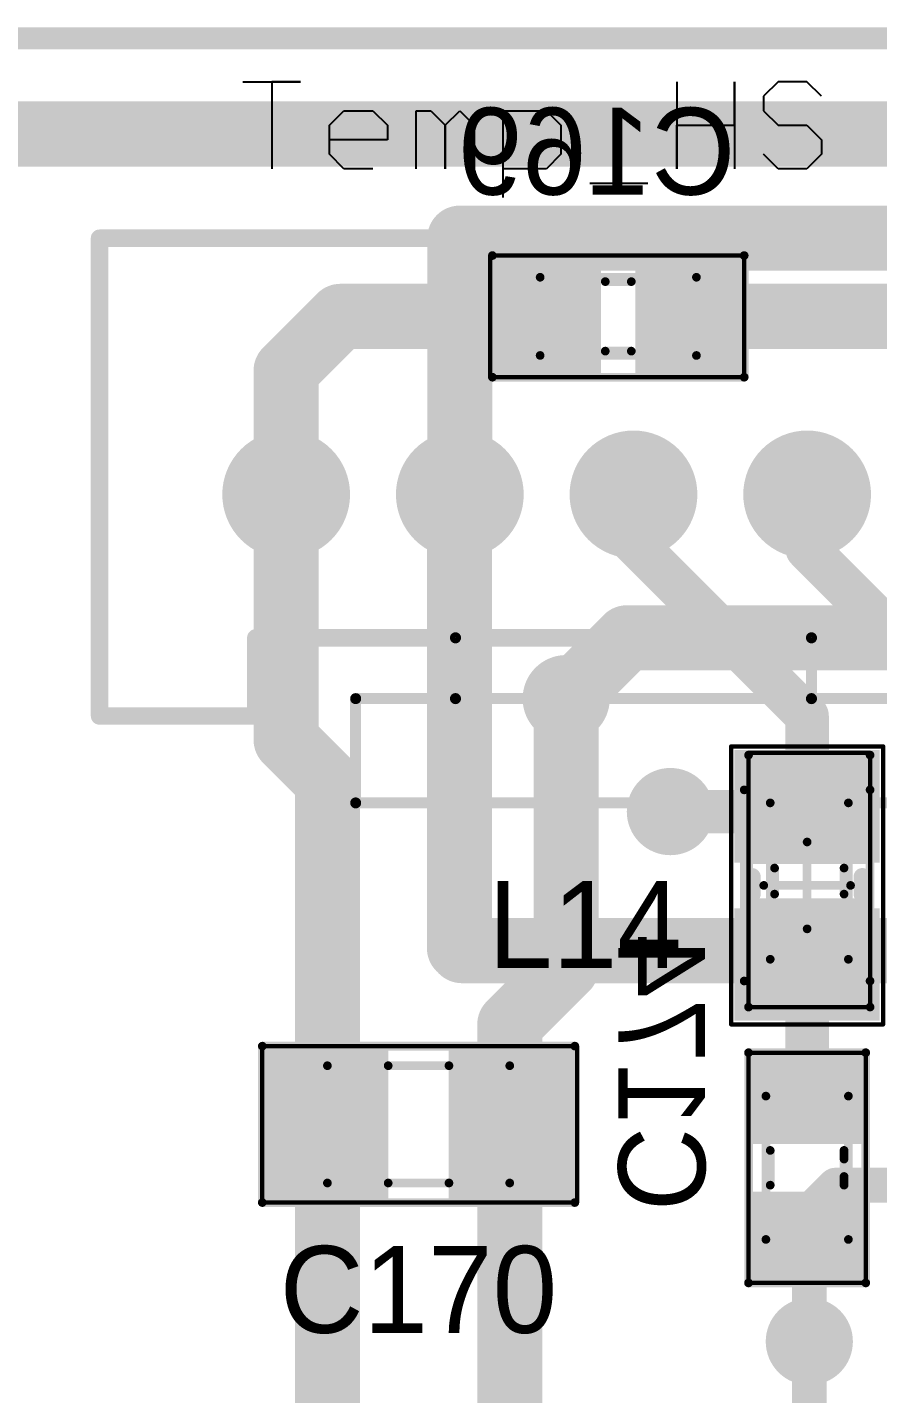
# Model space of a CAD drawing. Header units: millimetres. Extents: x 29 to 180, y 30 to 200.
# Drawn here: x 99.09 to 108.89, y 184.4 to 200.13 of the extents above; entities that cross this region are included whole.
import ezdxf

# ---------------------------------------------------------------- set-up
doc = ezdxf.new("R2010")
doc.units = ezdxf.units.MM
for name, color, linetype in [('BottomLayer', 5, 'Continuous'), ('BottomOverlay', 54, 'Continuous'), ('BottomPaste', 16, 'Continuous'), ('BottomSolder', 6, 'Continuous'), ('Mechanical1', 6, 'Continuous'), ('Mechanical13', 56, 'Continuous'), ('Mechanical15', 56, 'Continuous'), ('MultiLayer', 9, 'Continuous'), ('PadHoleLayer', 156, 'Continuous'), ('TopLayer', 1, 'Continuous'), ('TopOverlay', 2, 'Continuous'), ('TopPaste', 8, 'Continuous'), ('TopSolder', 216, 'Continuous'), ('ViaHoleLayer', 16, 'Continuous')]:
    doc.layers.add(name, color=color, linetype=linetype)

# ---------------------------------------------------------------- blocks, each defined once
blk = doc.blocks.new('SMD_C_0603_B_500')
at = {"layer": 'BottomLayer'}
for points in [[(-1.3, 0.55), (-1.3, -0.55), (-0.3, 0.55), (-0.3, -0.55)], [(0.3, 0.55), (0.3, -0.55), (1.3, 0.55), (1.3, -0.55)]]:
    blk.add_solid(points, dxfattribs=at)
at = {"layer": 'BottomOverlay', "const_width": 0.1}
for points in [[(1.45, 0.7), (-1.45, 0.7)], [(-1.45, -0.7), (-1.45, 0.7)], [(1.45, -0.7), (1.45, 0.7)], [(0.15, 0.4), (-0.15, 0.4)], [(0.15, -0.4), (-0.15, -0.4)], [(1.45, -0.7), (-1.45, -0.7)]]:
    blk.add_lwpolyline(points, dxfattribs=at)
at = {"layer": 'BottomOverlay', "const_width": 0.05}
for points in [[(-1.475, 0.7, 1), (-1.425, 0.7, 1)], [(-1.475, 0.7, 1), (-1.425, 0.7, 1)], [(1.425, 0.7, 1), (1.475, 0.7, 1)], [(1.425, 0.7, 1), (1.475, 0.7, 1)], [(-0.175, 0.4, 1), (-0.125, 0.4, 1)], [(0.125, 0.4, 1), (0.175, 0.4, 1)], [(-0.175, -0.4, 1), (-0.125, -0.4, 1)], [(0.125, -0.4, 1), (0.175, -0.4, 1)], [(-1.475, -0.7, 1), (-1.425, -0.7, 1)], [(-1.475, -0.7, 1), (-1.425, -0.7, 1)], [(1.425, -0.7, 1), (1.475, -0.7, 1)], [(1.425, -0.7, 1), (1.475, -0.7, 1)]]:
    blk.add_lwpolyline(points, format="xyb", close=True, dxfattribs=at)
at = {"layer": 'BottomPaste'}
for points in [[(-1.3, 0.55), (-1.3, -0.55), (-0.3, 0.55), (-0.3, -0.55)], [(0.3, 0.55), (0.3, -0.55), (1.3, 0.55), (1.3, -0.55)]]:
    blk.add_solid(points, dxfattribs=at)
at = {"layer": 'BottomSolder'}
for points in [[(-1.402, 0.652), (-1.402, -0.652), (-0.198, 0.652), (-0.198, -0.652)], [(0.198, 0.652), (0.198, -0.652), (1.402, 0.652), (1.402, -0.652)]]:
    blk.add_solid(points, dxfattribs=at)
at = {"layer": 'Mechanical13', "const_width": 0.1}
for points in [[(0.9, 0.45), (-0.9, 0.45)], [(-0.9, -0.45), (-0.9, 0.45)], [(0.9, -0.45), (0.9, 0.45)], [(0.9, -0.45), (-0.9, -0.45)]]:
    blk.add_lwpolyline(points, dxfattribs=at)
at = {"layer": 'Mechanical13', "const_width": 0.05}
for points in [[(-0.925, 0.45, 1), (-0.875, 0.45, 1)], [(-0.925, 0.45, 1), (-0.875, 0.45, 1)], [(0.875, 0.45, 1), (0.925, 0.45, 1)], [(0.875, 0.45, 1), (0.925, 0.45, 1)], [(-0.925, -0.45, 1), (-0.875, -0.45, 1)], [(-0.925, -0.45, 1), (-0.875, -0.45, 1)], [(0.875, -0.45, 1), (0.925, -0.45, 1)], [(0.875, -0.45, 1), (0.925, -0.45, 1)]]:
    blk.add_lwpolyline(points, format="xyb", close=True, dxfattribs=at)
at = {"layer": 'Mechanical15', "const_width": 0.05}
for points in [[(1.45, 0.7), (-1.475, 0.7)], [(-1.475, -0.7), (-1.475, 0.7)], [(1.45, -0.7), (1.45, 0.7)], [(1.45, -0.7), (-1.475, -0.7)]]:
    blk.add_lwpolyline(points, dxfattribs=at)
at = {"layer": 'Mechanical15', "const_width": 0.025}
for points in [[(-1.488, 0.7, 1), (-1.463, 0.7, 1)], [(-1.488, 0.7, 1), (-1.463, 0.7, 1)], [(1.438, 0.7, 1), (1.462, 0.7, 1)], [(1.438, 0.7, 1), (1.462, 0.7, 1)], [(-1.488, -0.7, 1), (-1.463, -0.7, 1)], [(-1.488, -0.7, 1), (-1.463, -0.7, 1)], [(1.438, -0.7, 1), (1.462, -0.7, 1)], [(1.438, -0.7, 1), (1.462, -0.7, 1)]]:
    blk.add_lwpolyline(points, format="xyb", close=True, dxfattribs=at)
blk = doc.blocks.new('35362_0550_501')
at = {"layer": 'BottomLayer', "const_width": 0.61}
for points in [[(-8.305, 0, 1), (-7.695, 0, 1)], [(-6.305, 0, 1), (-5.695, 0, 1)], [(-4.304, 0, 1), (-3.695, 0, 1)], [(-2.305, 0, 1), (-1.695, 0, 1)]]:
    blk.add_lwpolyline(points, format="xyb", close=True, dxfattribs=at)
at = {"layer": 'BottomLayer'}
blk.add_solid([(-0.61, -0.61), (0.61, -0.61), (-0.61, 0.61), (0.61, 0.61)], dxfattribs=at)
at = {"layer": 'BottomSolder', "const_width": 0.736}
for points in [[(-8.368, 0, 1), (-7.632, 0, 1)], [(-6.368, 0, 1), (-5.632, 0, 1)], [(-4.368, 0, 1), (-3.632, 0, 1)], [(-2.368, 0, 1), (-1.632, 0, 1)]]:
    blk.add_lwpolyline(points, format="xyb", close=True, dxfattribs=at)
at = {"layer": 'BottomSolder'}
blk.add_solid([(-0.736, -0.736), (0.736, -0.736), (-0.736, 0.736), (0.736, 0.736)], dxfattribs=at)
at = {"layer": 'PadHoleLayer', "const_width": 0.406}
for points in [[(-8.203, 0, 1), (-7.797, 0, 1)], [(-6.203, 0, 1), (-5.797, 0, 1)], [(-4.203, 0, 1), (-3.796, 0, 1)], [(-2.203, 0, 1), (-1.797, 0, 1)], [(-0.203, 0, 1), (0.203, 0, 1)]]:
    blk.add_lwpolyline(points, format="xyb", close=True, dxfattribs=at)
at = {"layer": 'TopLayer', "const_width": 0.61}
for points in [[(-8.305, 0, 1), (-7.695, 0, 1)], [(-6.305, 0, 1), (-5.695, 0, 1)], [(-4.304, 0, 1), (-3.695, 0, 1)], [(-2.305, 0, 1), (-1.695, 0, 1)]]:
    blk.add_lwpolyline(points, format="xyb", close=True, dxfattribs=at)
at = {"layer": 'TopLayer'}
blk.add_solid([(-0.61, -0.61), (0.61, -0.61), (-0.61, 0.61), (0.61, 0.61)], dxfattribs=at)
at = {"layer": 'TopOverlay'}
for points, const_width in [([(-0.975, 4.225), (1.025, 4.225)], 0.254), ([(-0.975, 4.225), (0.025, 3.225)], 0.254), ([(0.025, 3.225), (1.025, 4.225)], 0.254), ([(-10.15, -2.55), (-10.15, 2.95)], 0.2), ([(-10.15, 2.95), (2.15, 2.95)], 0.2), ([(2.15, -2.55), (2.15, 2.95)], 0.2), ([(-8.35, -1.65), (0.35, -1.65)], 0.2), ([(-8.35, -2.55), (-8.35, -1.65)], 0.2), ([(0.35, -2.55), (0.35, -1.65)], 0.2), ([(-6.05, -1.65), (-1.95, -1.65)], 0.127), ([(-6.05, -2.35), (-6.05, -1.65)], 0.127), ([(-1.95, -2.35), (-1.95, -1.65)], 0.127), ([(-7.2, -3.55), (-7.2, -2.35)], 0.127), ([(-7.2, -2.35), (-0.8, -2.35)], 0.127), ([(-6.05, -2.35), (-1.95, -2.35)], 0.127), ([(-0.8, -3.55), (-0.8, -2.35)], 0.127), ([(-10.15, -2.55), (-8.35, -2.55)], 0.2), ([(0.35, -2.55), (2.15, -2.55)], 0.2), ([(-7.2, -3.55), (-0.8, -3.55)], 0.127)]:
    blk.add_lwpolyline(points, dxfattribs=dict(at, const_width=const_width))
for points, const_width in [([(-1.039, 4.225, 1), (-0.912, 4.225, 1)], 0.127), ([(-1.039, 4.225, 1), (-0.912, 4.225, 1)], 0.127), ([(0.961, 4.225, 1), (1.088, 4.225, 1)], 0.127), ([(0.961, 4.225, 1), (1.088, 4.225, 1)], 0.127), ([(-0.039, 3.225, 1), (0.088, 3.225, 1)], 0.127), ([(-0.039, 3.225, 1), (0.088, 3.225, 1)], 0.127), ([(-10.2, 2.95, 1), (-10.1, 2.95, 1)], 0.0999), ([(-10.2, 2.95, 1), (-10.1, 2.95, 1)], 0.0999), ([(2.1, 2.95, 1), (2.2, 2.95, 1)], 0.0999), ([(2.1, 2.95, 1), (2.2, 2.95, 1)], 0.0999), ([(-8.4, -1.65, 1), (-8.3, -1.65, 1)], 0.0999), ([(-8.4, -1.65, 1), (-8.3, -1.65, 1)], 0.0999), ([(0.3, -1.65, 1), (0.4, -1.65, 1)], 0.0999), ([(0.3, -1.65, 1), (0.4, -1.65, 1)], 0.0999), ([(-6.082, -1.65, 1), (-6.018, -1.65, 1)], 0.0635), ([(-6.082, -1.65, 1), (-6.018, -1.65, 1)], 0.0635), ([(-1.982, -1.65, 1), (-1.918, -1.65, 1)], 0.0635), ([(-1.982, -1.65, 1), (-1.918, -1.65, 1)], 0.0635), ([(-7.231, -2.35, 1), (-7.168, -2.35, 1)], 0.0635), ([(-7.231, -2.35, 1), (-7.168, -2.35, 1)], 0.0635), ([(-6.082, -2.35, 1), (-6.018, -2.35, 1)], 0.0635), ([(-6.082, -2.35, 1), (-6.018, -2.35, 1)], 0.0635), ([(-1.982, -2.35, 1), (-1.918, -2.35, 1)], 0.0635), ([(-1.982, -2.35, 1), (-1.918, -2.35, 1)], 0.0635), ([(-0.831, -2.35, 1), (-0.768, -2.35, 1)], 0.0635), ([(-0.831, -2.35, 1), (-0.768, -2.35, 1)], 0.0635), ([(-10.2, -2.55, 1), (-10.1, -2.55, 1)], 0.0999), ([(-10.2, -2.55, 1), (-10.1, -2.55, 1)], 0.0999), ([(-8.4, -2.55, 1), (-8.3, -2.55, 1)], 0.0999), ([(-8.4, -2.55, 1), (-8.3, -2.55, 1)], 0.0999), ([(0.3, -2.55, 1), (0.4, -2.55, 1)], 0.0999), ([(0.3, -2.55, 1), (0.4, -2.55, 1)], 0.0999), ([(2.1, -2.55, 1), (2.2, -2.55, 1)], 0.0999), ([(2.1, -2.55, 1), (2.2, -2.55, 1)], 0.0999), ([(-7.231, -3.55, 1), (-7.168, -3.55, 1)], 0.0635), ([(-7.231, -3.55, 1), (-7.168, -3.55, 1)], 0.0635), ([(-0.831, -3.55, 1), (-0.768, -3.55, 1)], 0.0635), ([(-0.831, -3.55, 1), (-0.768, -3.55, 1)], 0.0635)]:
    blk.add_lwpolyline(points, format="xyb", close=True, dxfattribs=dict(at, const_width=const_width))
at = {"layer": 'TopSolder', "const_width": 0.736}
for points in [[(-8.368, 0, 1), (-7.632, 0, 1)], [(-6.368, 0, 1), (-5.632, 0, 1)], [(-4.368, 0, 1), (-3.632, 0, 1)], [(-2.368, 0, 1), (-1.632, 0, 1)]]:
    blk.add_lwpolyline(points, format="xyb", close=True, dxfattribs=at)
at = {"layer": 'TopSolder'}
blk.add_solid([(-0.736, -0.736), (0.736, -0.736), (-0.736, 0.736), (0.736, 0.736)], dxfattribs=at)
blk = doc.blocks.new('SMD_C_0603_B_729')
at = {"layer": 'BottomLayer'}
for points in [[(-1.3, 0.55), (-1.3, -0.55), (-0.3, 0.55), (-0.3, -0.55)], [(0.3, 0.55), (0.3, -0.55), (1.3, 0.55), (1.3, -0.55)]]:
    blk.add_solid(points, dxfattribs=at)
at = {"layer": 'BottomOverlay', "const_width": 0.1}
for points in [[(-1.45, -0.7), (-1.45, 0.7)], [(-1.45, 0.7), (1.45, 0.7)], [(1.45, -0.7), (1.45, 0.7)], [(-0.15, 0.4), (0.15, 0.4)], [(-0.15, -0.4), (0.15, -0.4)], [(-1.45, -0.7), (1.45, -0.7)]]:
    blk.add_lwpolyline(points, dxfattribs=at)
at = {"layer": 'BottomOverlay', "const_width": 0.05}
for points in [[(-1.475, 0.7, 1), (-1.425, 0.7, 1)], [(-1.475, 0.7, 1), (-1.425, 0.7, 1)], [(1.425, 0.7, 1), (1.475, 0.7, 1)], [(1.425, 0.7, 1), (1.475, 0.7, 1)], [(-0.175, 0.4, 1), (-0.125, 0.4, 1)], [(0.125, 0.4, 1), (0.175, 0.4, 1)], [(-0.175, -0.4, 1), (-0.125, -0.4, 1)], [(0.125, -0.4, 1), (0.175, -0.4, 1)], [(-1.475, -0.7, 1), (-1.425, -0.7, 1)], [(-1.475, -0.7, 1), (-1.425, -0.7, 1)], [(1.425, -0.7, 1), (1.475, -0.7, 1)], [(1.425, -0.7, 1), (1.475, -0.7, 1)]]:
    blk.add_lwpolyline(points, format="xyb", close=True, dxfattribs=at)
at = {"layer": 'BottomPaste'}
for points in [[(-1.3, 0.55), (-1.3, -0.55), (-0.3, 0.55), (-0.3, -0.55)], [(0.3, 0.55), (0.3, -0.55), (1.3, 0.55), (1.3, -0.55)]]:
    blk.add_solid(points, dxfattribs=at)
at = {"layer": 'BottomSolder'}
for points in [[(-1.402, 0.652), (-1.402, -0.652), (-0.198, 0.652), (-0.198, -0.652)], [(0.198, 0.652), (0.198, -0.652), (1.402, 0.652), (1.402, -0.652)]]:
    blk.add_solid(points, dxfattribs=at)
at = {"layer": 'Mechanical13', "const_width": 0.1}
for points in [[(-0.9, -0.45), (-0.9, 0.45)], [(-0.9, 0.45), (0.9, 0.45)], [(0.9, -0.45), (0.9, 0.45)], [(-0.9, -0.45), (0.9, -0.45)]]:
    blk.add_lwpolyline(points, dxfattribs=at)
at = {"layer": 'Mechanical13', "const_width": 0.05}
for points in [[(-0.925, 0.45, 1), (-0.875, 0.45, 1)], [(-0.925, 0.45, 1), (-0.875, 0.45, 1)], [(0.875, 0.45, 1), (0.925, 0.45, 1)], [(0.875, 0.45, 1), (0.925, 0.45, 1)], [(-0.925, -0.45, 1), (-0.875, -0.45, 1)], [(-0.925, -0.45, 1), (-0.875, -0.45, 1)], [(0.875, -0.45, 1), (0.925, -0.45, 1)], [(0.875, -0.45, 1), (0.925, -0.45, 1)]]:
    blk.add_lwpolyline(points, format="xyb", close=True, dxfattribs=at)
at = {"layer": 'Mechanical15', "const_width": 0.05}
for points in [[(-1.475, -0.7), (-1.475, 0.7)], [(-1.475, 0.7), (1.45, 0.7)], [(1.45, -0.7), (1.45, 0.7)], [(-1.475, -0.7), (1.45, -0.7)]]:
    blk.add_lwpolyline(points, dxfattribs=at)
at = {"layer": 'Mechanical15', "const_width": 0.025}
for points in [[(-1.488, 0.7, 1), (-1.463, 0.7, 1)], [(-1.488, 0.7, 1), (-1.463, 0.7, 1)], [(1.438, 0.7, 1), (1.462, 0.7, 1)], [(1.438, 0.7, 1), (1.462, 0.7, 1)], [(-1.488, -0.7, 1), (-1.463, -0.7, 1)], [(-1.488, -0.7, 1), (-1.463, -0.7, 1)], [(1.438, -0.7, 1), (1.462, -0.7, 1)], [(1.438, -0.7, 1), (1.462, -0.7, 1)]]:
    blk.add_lwpolyline(points, format="xyb", close=True, dxfattribs=at)
blk = doc.blocks.new('SMD_C_0805_730')
at = {"layer": 'Mechanical13', "const_width": 0.1}
for points in [[(-1.05, 0.675), (1.05, 0.675)], [(-1.05, -0.675), (-1.05, 0.675)], [(1.05, -0.675), (1.05, 0.675)], [(-1.05, -0.675), (1.05, -0.675)]]:
    blk.add_lwpolyline(points, dxfattribs=at)
at = {"layer": 'Mechanical13', "const_width": 0.05}
for points in [[(-1.075, 0.675, 1), (-1.025, 0.675, 1)], [(-1.075, 0.675, 1), (-1.025, 0.675, 1)], [(1.025, 0.675, 1), (1.075, 0.675, 1)], [(1.025, 0.675, 1), (1.075, 0.675, 1)], [(-1.075, -0.675, 1), (-1.025, -0.675, 1)], [(-1.075, -0.675, 1), (-1.025, -0.675, 1)], [(1.025, -0.675, 1), (1.075, -0.675, 1)], [(1.025, -0.675, 1), (1.075, -0.675, 1)]]:
    blk.add_lwpolyline(points, format="xyb", close=True, dxfattribs=at)
at = {"layer": 'Mechanical15', "const_width": 0.05}
for points in [[(-1.8, 0.9), (1.825, 0.9)], [(-1.8, -0.9), (-1.8, 0.9)], [(1.825, -0.9), (1.825, 0.9)], [(-1.8, -0.9), (1.825, -0.9)]]:
    blk.add_lwpolyline(points, dxfattribs=at)
at = {"layer": 'Mechanical15', "const_width": 0.025}
for points in [[(-1.812, 0.9, 1), (-1.787, 0.9, 1)], [(-1.812, 0.9, 1), (-1.787, 0.9, 1)], [(1.813, 0.9, 1), (1.837, 0.9, 1)], [(1.813, 0.9, 1), (1.837, 0.9, 1)], [(-1.812, -0.9, 1), (-1.787, -0.9, 1)], [(-1.812, -0.9, 1), (-1.787, -0.9, 1)], [(1.813, -0.9, 1), (1.837, -0.9, 1)], [(1.813, -0.9, 1), (1.837, -0.9, 1)]]:
    blk.add_lwpolyline(points, format="xyb", close=True, dxfattribs=at)
at = {"layer": 'TopLayer'}
for points in [[(-0.45, -0.75), (-0.45, 0.75), (-1.65, -0.75), (-1.65, 0.75)], [(1.65, -0.75), (1.65, 0.75), (0.45, -0.75), (0.45, 0.75)]]:
    blk.add_solid(points, dxfattribs=at)
at = {"layer": 'TopOverlay', "const_width": 0.1}
for points in [[(-1.8, -0.9), (-1.8, 0.9)], [(-1.8, 0.9), (1.8, 0.9)], [(1.8, -0.9), (1.8, 0.9)], [(-0.35, 0.675), (0.35, 0.675)], [(-0.35, -0.675), (0.35, -0.675)], [(-1.8, -0.9), (1.8, -0.9)]]:
    blk.add_lwpolyline(points, dxfattribs=at)
at = {"layer": 'TopOverlay', "const_width": 0.05}
for points in [[(-1.825, 0.9, 1), (-1.775, 0.9, 1)], [(-1.825, 0.9, 1), (-1.775, 0.9, 1)], [(1.775, 0.9, 1), (1.825, 0.9, 1)], [(1.775, 0.9, 1), (1.825, 0.9, 1)], [(-0.375, 0.675, 1), (-0.325, 0.675, 1)], [(0.325, 0.675, 1), (0.375, 0.675, 1)], [(-0.375, -0.675, 1), (-0.325, -0.675, 1)], [(0.325, -0.675, 1), (0.375, -0.675, 1)], [(-1.825, -0.9, 1), (-1.775, -0.9, 1)], [(-1.825, -0.9, 1), (-1.775, -0.9, 1)], [(1.775, -0.9, 1), (1.825, -0.9, 1)], [(1.775, -0.9, 1), (1.825, -0.9, 1)]]:
    blk.add_lwpolyline(points, format="xyb", close=True, dxfattribs=at)
at = {"layer": 'TopPaste'}
for points in [[(-0.45, -0.75), (-0.45, 0.75), (-1.65, -0.75), (-1.65, 0.75)], [(1.65, -0.75), (1.65, 0.75), (0.45, -0.75), (0.45, 0.75)]]:
    blk.add_solid(points, dxfattribs=at)
at = {"layer": 'TopSolder'}
for points in [[(-0.348, -0.852), (-0.348, 0.852), (-1.752, -0.852), (-1.752, 0.852)], [(1.752, -0.852), (1.752, 0.852), (0.348, -0.852), (0.348, 0.852)]]:
    blk.add_solid(points, dxfattribs=at)
blk = doc.blocks.new('SMD_L_L2_W1_25_787')
at = {"layer": 'Mechanical13', "const_width": 0.1}
for points in [[(1.1, 0.725), (-1.1, 0.725)], [(-1.1, -0.725), (-1.1, 0.725)], [(1.1, -0.725), (1.1, 0.725)], [(1.1, -0.725), (-1.1, -0.725)]]:
    blk.add_lwpolyline(points, dxfattribs=at)
at = {"layer": 'Mechanical13', "const_width": 0.05}
for points in [[(-1.125, 0.725, 1), (-1.075, 0.725, 1)], [(-1.125, 0.725, 1), (-1.075, 0.725, 1)], [(1.075, 0.725, 1), (1.125, 0.725, 1)], [(1.075, 0.725, 1), (1.125, 0.725, 1)], [(-1.125, -0.725, 1), (-1.075, -0.725, 1)], [(-1.125, -0.725, 1), (-1.075, -0.725, 1)], [(1.075, -0.725, 1), (1.125, -0.725, 1)], [(1.075, -0.725, 1), (1.125, -0.725, 1)]]:
    blk.add_lwpolyline(points, format="xyb", close=True, dxfattribs=at)
at = {"layer": 'Mechanical15'}
for points, const_width in [([(1.6, 0.875), (-1.6, 0.875)], 0.05), ([(-1.6, -0.875), (-1.6, 0.875)], 0.05), ([(1.6, -0.875), (1.6, 0.875)], 0.05), ([(0, -0.5), (0, 0.5)], 0.1), ([(0.5, 0), (-0.5, 0)], 0.1), ([(1.6, -0.875), (-1.6, -0.875)], 0.05)]:
    blk.add_lwpolyline(points, dxfattribs=dict(at, const_width=const_width))
for points, const_width in [([(-1.612, 0.875, 1), (-1.587, 0.875, 1)], 0.025), ([(-1.612, 0.875, 1), (-1.587, 0.875, 1)], 0.025), ([(1.587, 0.875, 1), (1.612, 0.875, 1)], 0.025), ([(1.587, 0.875, 1), (1.612, 0.875, 1)], 0.025), ([(-0.025, 0.5, 1), (0.025, 0.5, 1)], 0.05), ([(-0.525, 0, 1), (-0.475, 0, 1)], 0.05), ([(0.475, 0, 1), (0.525, 0, 1)], 0.05), ([(-0.025, -0.5, 1), (0.025, -0.5, 1)], 0.05), ([(-1.612, -0.875, 1), (-1.587, -0.875, 1)], 0.025), ([(-1.612, -0.875, 1), (-1.587, -0.875, 1)], 0.025), ([(1.587, -0.875, 1), (1.612, -0.875, 1)], 0.025), ([(1.587, -0.875, 1), (1.612, -0.875, 1)], 0.025)]:
    blk.add_lwpolyline(points, format="xyb", close=True, dxfattribs=dict(at, const_width=const_width))
at = {"layer": 'TopLayer'}
for points in [[(-0.365, -0.735), (-0.365, 0.735), (-1.455, -0.735), (-1.455, 0.735)], [(1.455, -0.735), (1.455, 0.735), (0.365, -0.735), (0.365, 0.735)]]:
    blk.add_solid(points, dxfattribs=at)
at = {"layer": 'TopOverlay', "const_width": 0.2}
for points in [[(0.1, 0.635), (-0.1, 0.635)], [(0.1, -0.635), (-0.1, -0.635)]]:
    blk.add_lwpolyline(points, dxfattribs=at)
at = {"layer": 'TopOverlay', "const_width": 0.1}
for points in [[(-0.15, 0.635, 1), (-0.05, 0.635, 1)], [(0.05, 0.635, 1), (0.15, 0.635, 1)], [(-0.15, -0.635, 1), (-0.05, -0.635, 1)], [(0.05, -0.635, 1), (0.15, -0.635, 1)]]:
    blk.add_lwpolyline(points, format="xyb", close=True, dxfattribs=at)
at = {"layer": 'TopPaste'}
for points in [[(-0.365, -0.735), (-0.365, 0.735), (-1.455, -0.735), (-1.455, 0.735)], [(1.455, -0.735), (1.455, 0.735), (0.365, -0.735), (0.365, 0.735)]]:
    blk.add_solid(points, dxfattribs=at)
at = {"layer": 'TopSolder'}
for points in [[(-0.263, -0.837), (-0.263, 0.837), (-1.557, -0.837), (-1.557, 0.837)], [(1.557, -0.837), (1.557, 0.837), (0.263, -0.837), (0.263, 0.837)]]:
    blk.add_solid(points, dxfattribs=at)
blk = doc.blocks.new('SMD_R_0603_902')
at = {"layer": 'Mechanical13', "const_width": 0.1}
for points in [[(-0.825, -0.475), (-0.825, 0.475)], [(0.825, 0.475), (-0.825, 0.475)], [(0.825, -0.475), (0.825, 0.475)], [(0.825, -0.475), (-0.825, -0.475)]]:
    blk.add_lwpolyline(points, dxfattribs=at)
at = {"layer": 'Mechanical13', "const_width": 0.05}
for points in [[(-0.85, 0.475, 1), (-0.8, 0.475, 1)], [(-0.85, 0.475, 1), (-0.8, 0.475, 1)], [(0.8, 0.475, 1), (0.85, 0.475, 1)], [(0.8, 0.475, 1), (0.85, 0.475, 1)], [(-0.85, -0.475, 1), (-0.8, -0.475, 1)], [(-0.85, -0.475, 1), (-0.8, -0.475, 1)], [(0.8, -0.475, 1), (0.85, -0.475, 1)], [(0.8, -0.475, 1), (0.85, -0.475, 1)]]:
    blk.add_lwpolyline(points, format="xyb", close=True, dxfattribs=at)
at = {"layer": 'Mechanical15', "const_width": 0.05}
for points in [[(-1.325, -0.675), (-1.325, 0.675)], [(1.325, 0.675), (-1.325, 0.675)], [(1.325, -0.675), (1.325, 0.675)], [(1.325, -0.675), (-1.325, -0.675)]]:
    blk.add_lwpolyline(points, dxfattribs=at)
at = {"layer": 'Mechanical15', "const_width": 0.025}
for points in [[(-1.338, 0.675, 1), (-1.313, 0.675, 1)], [(-1.338, 0.675, 1), (-1.313, 0.675, 1)], [(1.313, 0.675, 1), (1.338, 0.675, 1)], [(1.313, 0.675, 1), (1.338, 0.675, 1)], [(-1.338, -0.675, 1), (-1.313, -0.675, 1)], [(-1.338, -0.675, 1), (-1.313, -0.675, 1)], [(1.313, -0.675, 1), (1.338, -0.675, 1)], [(1.313, -0.675, 1), (1.338, -0.675, 1)]]:
    blk.add_lwpolyline(points, format="xyb", close=True, dxfattribs=at)
at = {"layer": 'TopLayer'}
for points in [[(-0.375, -0.525), (-0.375, 0.525), (-1.175, -0.525), (-1.175, 0.525)], [(1.175, -0.525), (1.175, 0.525), (0.375, -0.525), (0.375, 0.525)]]:
    blk.add_solid(points, dxfattribs=at)
at = {"layer": 'TopOverlay', "const_width": 0.1}
for points in [[(1.325, 0.675), (-1.325, 0.675)], [(-1.325, -0.675), (-1.325, 0.675)], [(1.325, -0.675), (1.325, 0.675)], [(-0.1, 0.425), (-0.2, 0.425)], [(0.1, 0.425), (-0.1, 0.425)], [(0.2, 0.425), (0.1, 0.425)], [(0.2, -0.425), (-0.2, -0.425)], [(1.325, -0.675), (-1.325, -0.675)]]:
    blk.add_lwpolyline(points, dxfattribs=at)
at = {"layer": 'TopOverlay', "const_width": 0.05}
for points in [[(-1.35, 0.675, 1), (-1.3, 0.675, 1)], [(-1.35, 0.675, 1), (-1.3, 0.675, 1)], [(1.3, 0.675, 1), (1.35, 0.675, 1)], [(1.3, 0.675, 1), (1.35, 0.675, 1)], [(-0.225, 0.425, 1), (-0.175, 0.425, 1)], [(-0.125, 0.425, 1), (-0.075, 0.425, 1)], [(-0.125, 0.425, 1), (-0.075, 0.425, 1)], [(0.075, 0.425, 1), (0.125, 0.425, 1)], [(0.075, 0.425, 1), (0.125, 0.425, 1)], [(0.175, 0.425, 1), (0.225, 0.425, 1)], [(-0.225, -0.425, 1), (-0.175, -0.425, 1)], [(0.175, -0.425, 1), (0.225, -0.425, 1)], [(-1.35, -0.675, 1), (-1.3, -0.675, 1)], [(-1.35, -0.675, 1), (-1.3, -0.675, 1)], [(1.3, -0.675, 1), (1.35, -0.675, 1)], [(1.3, -0.675, 1), (1.35, -0.675, 1)]]:
    blk.add_lwpolyline(points, format="xyb", close=True, dxfattribs=at)
at = {"layer": 'TopPaste'}
for points in [[(-0.375, -0.525), (-0.375, 0.525), (-1.175, -0.525), (-1.175, 0.525)], [(1.175, -0.525), (1.175, 0.525), (0.375, -0.525), (0.375, 0.525)]]:
    blk.add_solid(points, dxfattribs=at)
at = {"layer": 'TopSolder'}
for points in [[(-0.273, -0.627), (-0.273, 0.627), (-1.277, -0.627), (-1.277, 0.627)], [(1.277, -0.627), (1.277, 0.627), (0.273, -0.627), (0.273, 0.627)]]:
    blk.add_solid(points, dxfattribs=at)

msp = doc.modelspace()

# ---------------------------------------------------------------- linework, layer by layer
at = {"layer": 'BottomLayer'}
for points, const_width in [([(98.4, 198.9), (128.9, 198.9)], 0.75), ([(102.075, 196.175), (102.7, 196.8)], 0.75), ([(102.7, 196.8), (105.1, 196.8)], 0.75), ([(106.7, 196.8), (109.3, 196.8)], 0.75), ([(102.075, 194.75), (102.075, 196.175)], 0.75), ([(104.071, 194.746), (104.075, 194.75)], 0.75), ([(104.071, 189.529), (104.071, 194.746)], 0.75), ([(105.3, 192.4), (106, 193.1)], 0.75), ([(106, 193.1), (109.7, 193.1)], 0.75), ([(106.5, 191.1), (108.1, 191.1)], 0.5), ([(104.071, 189.529), (104.1, 189.5)], 0.75), ([(104.1, 189.5), (108.1, 189.5)], 0.75), ([(108.1, 189.5), (110.1, 189.5)], 0.75), ([(108.1, 186.5), (108.4, 186.8)], 0.4), ([(108.4, 186.8), (111.3, 186.8)], 0.4), ([(108.1, 185), (108.1, 186.5)], 0.4), ([(108.1, 184), (108.1, 185)], 0.4)]:
    msp.add_lwpolyline(points, dxfattribs=dict(at, const_width=const_width))
for points, const_width in [([(102.513, 196.8, 1), (102.888, 196.8, 1)], 0.375), ([(102.513, 196.8, 1), (102.888, 196.8, 1)], 0.375), ([(104.913, 196.8, 1), (105.288, 196.8, 1)], 0.375), ([(106.512, 196.8, 1), (106.888, 196.8, 1)], 0.375), ([(101.887, 196.175, 1), (102.262, 196.175, 1)], 0.375), ([(101.887, 196.175, 1), (102.262, 196.175, 1)], 0.375), ([(101.887, 194.75, 1), (102.262, 194.75, 1)], 0.375), ([(103.883, 194.746, 1), (104.258, 194.746, 1)], 0.375), ([(103.883, 194.746, 1), (104.258, 194.746, 1)], 0.375), ([(103.887, 194.75, 1), (104.262, 194.75, 1)], 0.375), ([(105.812, 193.1, 1), (106.187, 193.1, 1)], 0.375), ([(105.812, 193.1, 1), (106.187, 193.1, 1)], 0.375), ([(105.1, 192.4, 1), (105.5, 192.4, 1)], 0.4), ([(105.112, 192.4, 1), (105.488, 192.4, 1)], 0.375), ([(106.3, 191.1, 1), (106.7, 191.1, 1)], 0.4), ([(106.375, 191.1, 1), (106.625, 191.1, 1)], 0.25), ([(107.975, 191.1, 1), (108.225, 191.1, 1)], 0.25), ([(103.883, 189.529, 1), (104.258, 189.529, 1)], 0.375), ([(103.883, 189.529, 1), (104.258, 189.529, 1)], 0.375), ([(103.912, 189.5, 1), (104.288, 189.5, 1)], 0.375), ([(103.912, 189.5, 1), (104.288, 189.5, 1)], 0.375), ([(107.912, 189.5, 1), (108.287, 189.5, 1)], 0.375), ([(107.912, 189.5, 1), (108.287, 189.5, 1)], 0.375), ([(108.3, 186.8, 1), (108.5, 186.8, 1)], 0.2), ([(108.3, 186.8, 1), (108.5, 186.8, 1)], 0.2), ([(108, 186.5, 1), (108.2, 186.5, 1)], 0.2), ([(108, 186.5, 1), (108.2, 186.5, 1)], 0.2), ([(107.9, 185, 1), (108.3, 185, 1)], 0.4), ([(108, 185, 1), (108.2, 185, 1)], 0.2), ([(108, 185, 1), (108.2, 185, 1)], 0.2)]:
    msp.add_lwpolyline(points, format="xyb", close=True, dxfattribs=dict(at, const_width=const_width))
at = {"layer": 'BottomSolder', "const_width": 0.502}
for points in [[(105.049, 192.4, 1), (105.551, 192.4, 1)], [(106.249, 191.1, 1), (106.751, 191.1, 1)], [(107.849, 185, 1), (108.351, 185, 1)]]:
    msp.add_lwpolyline(points, format="xyb", close=True, dxfattribs=at)
at = {"layer": 'Mechanical1', "const_width": 0.254}
msp.add_lwpolyline([(30, 200), (180, 200)], dxfattribs=at)
at = {"layer": 'MultiLayer', "const_width": 0.4}
for points in [[(105.1, 192.4, 1), (105.5, 192.4, 1)], [(106.3, 191.1, 1), (106.7, 191.1, 1)], [(107.9, 185, 1), (108.3, 185, 1)]]:
    msp.add_lwpolyline(points, format="xyb", close=True, dxfattribs=at)
at = {"layer": 'TopLayer'}
for points, const_width in [([(97.3, 198.9), (135.85, 198.9)], 0.75), ([(104.075, 194.75), (104.075, 197.7)], 0.75), ([(104.075, 197.7), (145.7, 197.7)], 0.75), ([(102.075, 191.925), (102.075, 194.75)], 0.75), ([(106.075, 194.2), (106.075, 194.75)], 0.5), ([(108.075, 194.125), (108.075, 194.75)], 0.5), ([(106.075, 194.2), (108.075, 192.2)], 0.5), ([(108.075, 194.125), (110, 192.2)], 0.5), ([(105.3, 189.3), (105.3, 192.4)], 0.75), ([(108.075, 191.16), (108.075, 192.2)], 0.5), ([(102.075, 191.925), (102.55, 191.45)], 0.75), ([(102.55, 187.5), (102.55, 191.45)], 0.75), ([(108.015, 191.1), (108.075, 191.16)], 0.5), ([(106.5, 191.1), (108.015, 191.1)], 0.5), ([(104.65, 188.65), (105.3, 189.3)], 0.75), ([(108.075, 187.775), (108.075, 189.34)], 0.5), ([(104.65, 187.5), (104.65, 188.65)], 0.75), ([(102.55, 181.6), (102.55, 187.5)], 0.75), ([(104.65, 180.1), (104.65, 187.5)], 0.75), ([(108.075, 186.225), (108.1, 186.2)], 0.4), ([(108.1, 185), (108.1, 186.2)], 0.4)]:
    msp.add_lwpolyline(points, dxfattribs=dict(at, const_width=const_width))
for points, const_width in [([(103.887, 197.7, 1), (104.262, 197.7, 1)], 0.375), ([(103.887, 197.7, 1), (104.262, 197.7, 1)], 0.375), ([(101.887, 194.75, 1), (102.262, 194.75, 1)], 0.375), ([(103.887, 194.75, 1), (104.262, 194.75, 1)], 0.375), ([(105.95, 194.75, 1), (106.2, 194.75, 1)], 0.25), ([(107.95, 194.75, 1), (108.2, 194.75, 1)], 0.25), ([(105.95, 194.2, 1), (106.2, 194.2, 1)], 0.25), ([(105.95, 194.2, 1), (106.2, 194.2, 1)], 0.25), ([(107.95, 194.125, 1), (108.2, 194.125, 1)], 0.25), ([(107.95, 194.125, 1), (108.2, 194.125, 1)], 0.25), ([(105.1, 192.4, 1), (105.5, 192.4, 1)], 0.4), ([(105.112, 192.4, 1), (105.488, 192.4, 1)], 0.375), ([(107.95, 192.2, 1), (108.2, 192.2, 1)], 0.25), ([(107.95, 192.2, 1), (108.2, 192.2, 1)], 0.25), ([(101.887, 191.925, 1), (102.262, 191.925, 1)], 0.375), ([(101.887, 191.925, 1), (102.262, 191.925, 1)], 0.375), ([(102.363, 191.45, 1), (102.738, 191.45, 1)], 0.375), ([(102.363, 191.45, 1), (102.738, 191.45, 1)], 0.375), ([(106.3, 191.1, 1), (106.7, 191.1, 1)], 0.4), ([(107.95, 191.16, 1), (108.2, 191.16, 1)], 0.25), ([(107.95, 191.16, 1), (108.2, 191.16, 1)], 0.25), ([(106.375, 191.1, 1), (106.625, 191.1, 1)], 0.25), ([(107.89, 191.1, 1), (108.14, 191.1, 1)], 0.25), ([(107.89, 191.1, 1), (108.14, 191.1, 1)], 0.25), ([(105.112, 189.3, 1), (105.488, 189.3, 1)], 0.375), ([(105.112, 189.3, 1), (105.488, 189.3, 1)], 0.375), ([(107.95, 189.34, 1), (108.2, 189.34, 1)], 0.25), ([(104.463, 188.65, 1), (104.838, 188.65, 1)], 0.375), ([(104.463, 188.65, 1), (104.838, 188.65, 1)], 0.375), ([(107.95, 187.775, 1), (108.2, 187.775, 1)], 0.25), ([(102.363, 187.5, 1), (102.738, 187.5, 1)], 0.375), ([(102.363, 187.5, 1), (102.738, 187.5, 1)], 0.375), ([(104.463, 187.5, 1), (104.838, 187.5, 1)], 0.375), ([(104.463, 187.5, 1), (104.838, 187.5, 1)], 0.375), ([(107.975, 186.225, 1), (108.175, 186.225, 1)], 0.2), ([(108, 186.2, 1), (108.2, 186.2, 1)], 0.2), ([(108, 186.2, 1), (108.2, 186.2, 1)], 0.2), ([(107.9, 185, 1), (108.3, 185, 1)], 0.4), ([(108, 185, 1), (108.2, 185, 1)], 0.2)]:
    msp.add_lwpolyline(points, format="xyb", close=True, dxfattribs=dict(at, const_width=const_width))
at = {"layer": 'TopOverlay'}
for p, q in [((101.575, 199.5), (102.241, 199.5)), ((102.241, 199.5), (101.908, 199.5)), ((101.908, 199.5), (101.908, 198.5)), ((106.573, 199.5), (106.573, 198.5)), ((107.24, 199), (107.24, 199.5)), ((107.24, 199.5), (107.24, 198.5)), ((107.74, 199.5), (107.573, 199.333)), ((108.073, 199.5), (107.74, 199.5)), ((108.24, 199.333), (108.073, 199.5)), ((107.573, 199.333), (107.573, 199.166)), ((102.575, 199), (102.741, 199.166)), ((102.741, 199.166), (103.075, 199.166)), ((103.075, 199.166), (103.241, 199)), ((103.574, 198.5), (103.574, 199.166)), ((103.574, 199.166), (103.741, 199.166)), ((103.741, 199.166), (103.908, 199)), ((103.908, 199), (104.074, 199.166)), ((104.074, 199.166), (104.241, 199)), ((104.574, 198.167), (104.574, 199.166)), ((104.574, 199.166), (105.074, 199.166)), ((105.074, 199.166), (105.24, 199)), ((107.573, 199.166), (107.74, 199)), ((102.575, 198.667), (102.575, 199)), ((103.241, 199), (103.241, 198.833)), ((103.908, 199), (103.908, 198.5)), ((103.908, 198.5), (103.908, 199)), ((104.241, 199), (104.241, 198.5)), ((105.24, 199), (105.24, 198.667)), ((106.573, 198.5), (106.573, 199)), ((106.573, 199), (107.24, 199)), ((107.74, 199), (108.073, 199)), ((108.073, 199), (108.24, 198.833)), ((103.241, 198.833), (102.575, 198.833)), ((108.24, 198.833), (108.24, 198.667)), ((102.741, 198.5), (102.575, 198.667)), ((105.24, 198.667), (105.074, 198.5)), ((107.74, 198.5), (107.573, 198.667)), ((108.24, 198.667), (108.073, 198.5)), ((103.075, 198.5), (102.741, 198.5)), ((105.074, 198.5), (104.574, 198.5)), ((108.073, 198.5), (107.74, 198.5)), ((105.574, 198.333), (106.24, 198.333))]:
    msp.add_line(p, q, dxfattribs=at)
at = {"layer": 'TopSolder', "const_width": 0.502}
for points in [[(105.049, 192.4, 1), (105.551, 192.4, 1)], [(106.249, 191.1, 1), (106.751, 191.1, 1)], [(107.849, 185, 1), (108.351, 185, 1)]]:
    msp.add_lwpolyline(points, format="xyb", close=True, dxfattribs=at)
at = {"layer": 'ViaHoleLayer', "const_width": 0.25}
for points in [[(105.175, 192.4, 1), (105.425, 192.4, 1)], [(106.375, 191.1, 1), (106.625, 191.1, 1)], [(107.975, 185, 1), (108.225, 185, 1)]]:
    msp.add_lwpolyline(points, format="xyb", close=True, dxfattribs=at)

# ---------------------------------------------------------------- block references
for name, p, rotation in [('35362_0550_501', (110.075, 194.75), 360), ('SMD_C_0603_B_729', (105.9, 196.8), 360), ('SMD_L_L2_W1_25_787', (108.075, 190.25), 270), ('SMD_C_0603_B_500', (108.1, 190.3), 270), ('SMD_C_0805_730', (103.6, 187.5), 360), ('SMD_R_0603_902', (108.075, 187), 270)]:
    msp.add_blockref(name, p, dxfattribs=dict(rotation=rotation))

# ---------------------------------------------------------------- texts
at = {"layer": 'BottomOverlay', "text_generation_flag": 2}
msp.add_text('C169', height=1, dxfattribs=at).set_placement((107.25, 198.201))
msp.add_text('C174', height=1, rotation=270, dxfattribs=at).set_placement((105.9, 186.5))
at = {"layer": 'TopOverlay'}
for s, p in [('L14', (104.4, 189.3)), ('C170', (102, 185.1))]:
    msp.add_text(s, height=1, dxfattribs=at).set_placement(p)

doc.saveas('drawing.dxf')
